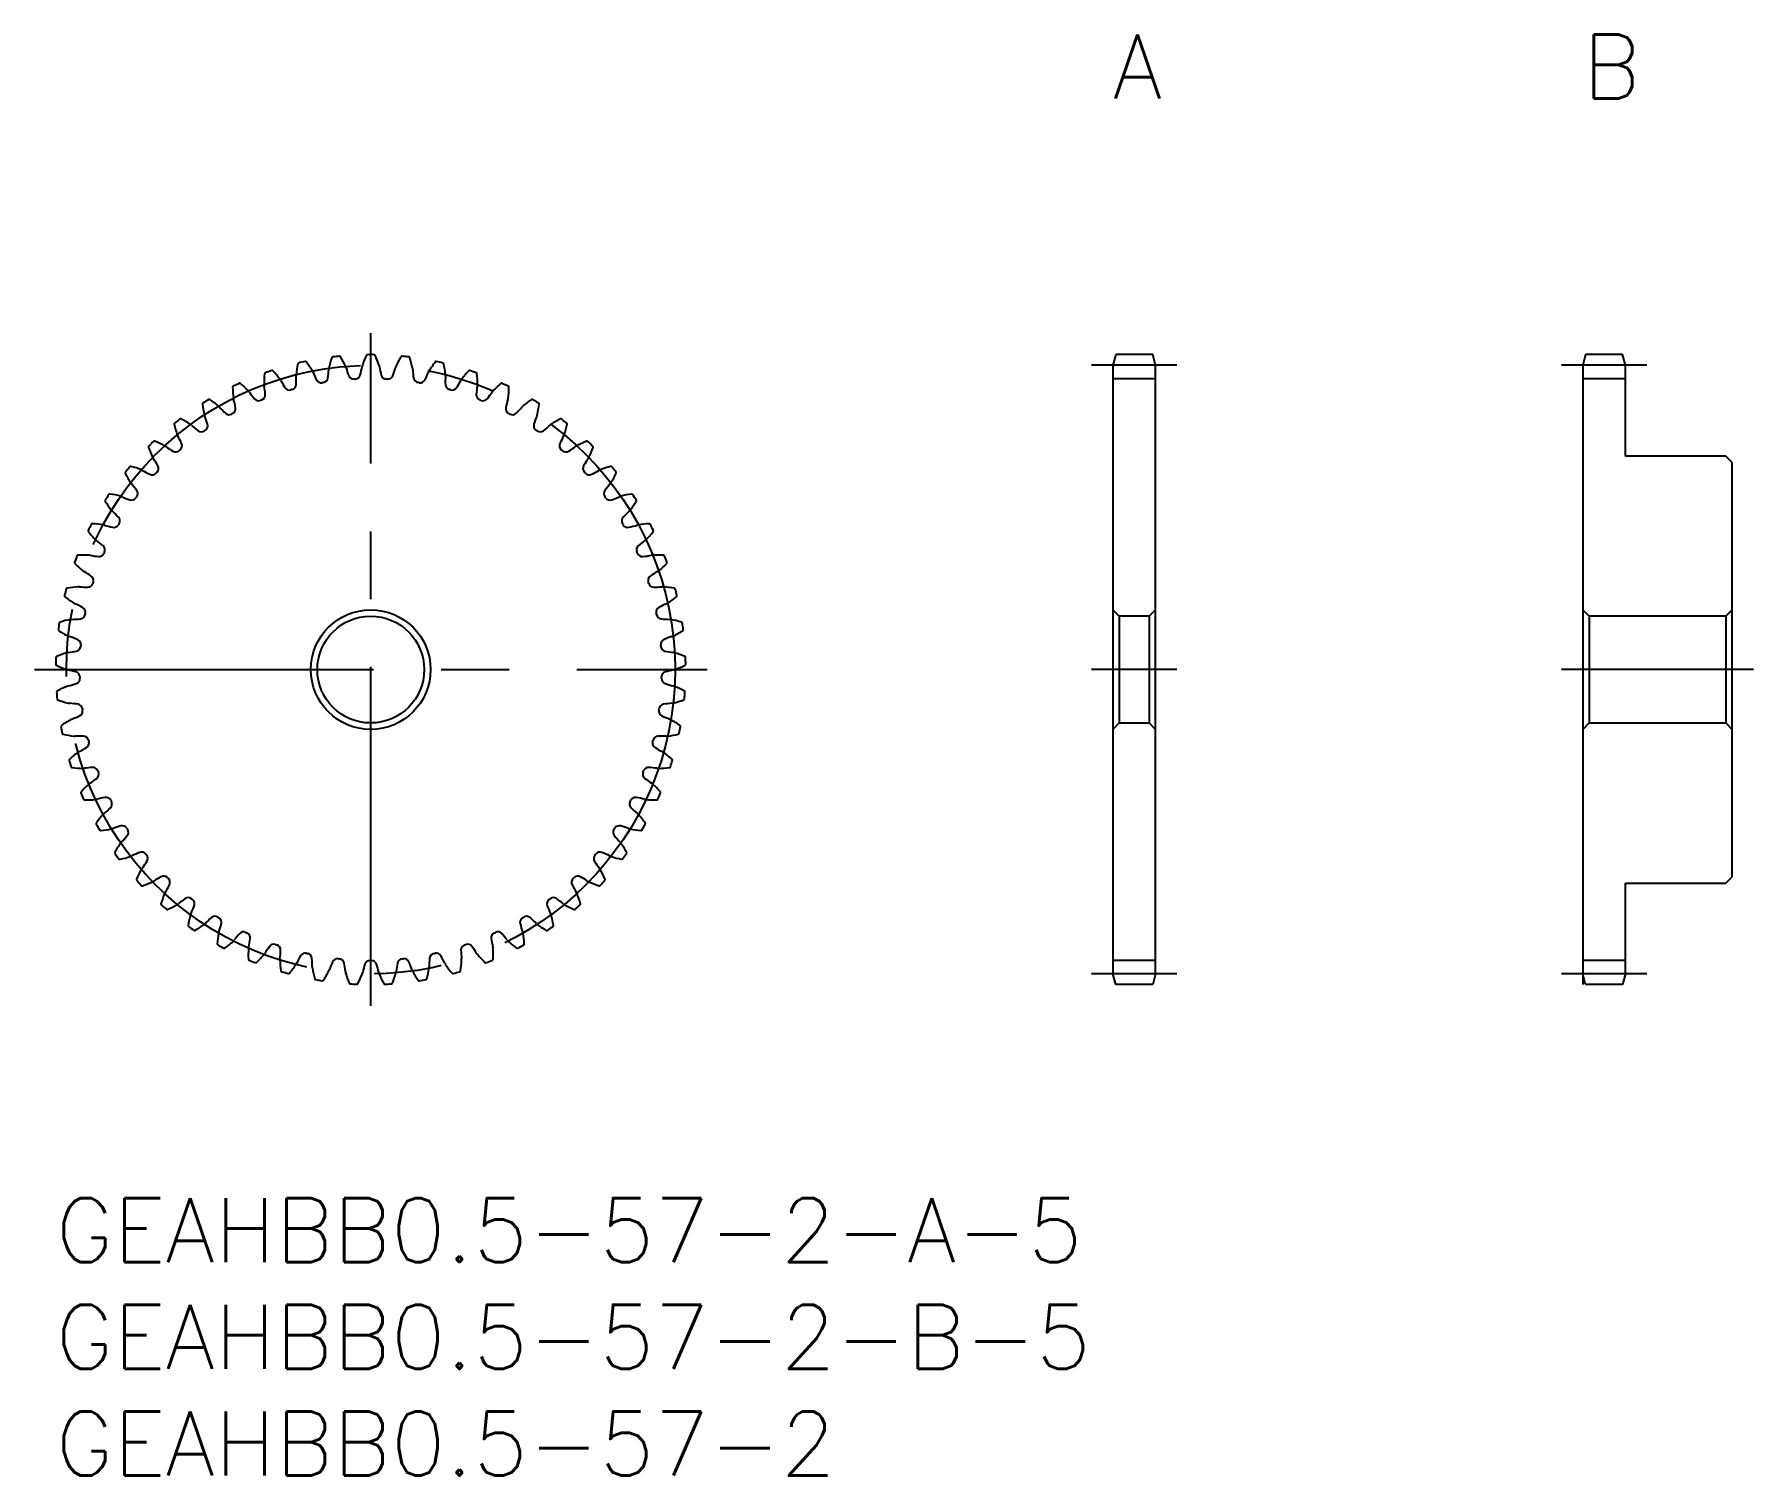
# Model space of a CAD drawing. Extents: x -1 to 79.5, y -13 to 54.5.
import ezdxf

# ---------------------------------------------------------------- set-up
doc = ezdxf.new("R2010")
doc.units = 0
doc.header["$LTSCALE"] = 0.5
doc.linetypes.add('CENTER', pattern=[50.8, 31.75, -6.35, 6.35, -6.35])
for name, color, linetype in [('MSM_CENTER', 1, 'CENTER'), ('MSM_CONTINUOUS', 7, 'CONTINUOUS'), ('MSM_PART_NUMBER', 7, 'CONTINUOUS')]:
    doc.layers.add(name, color=color, linetype=linetype)
doc.styles.get("Standard").update_dxf_attribs({"font": 'txt.shx', "height": 3, "bigfont": 'bigfont.shx'})

# ---------------------------------------------------------------- blocks, each defined once
blk = doc.blocks.new('*U2')
at = {"layer": 'MSM_PART_NUMBER'}
blk.add_text('GEAHBB0.5-57-2-A-5', height=3, dxfattribs=at).set_placement((0, -3))
blk = doc.blocks.new('*U3')
at = {"layer": 'MSM_PART_NUMBER'}
blk.add_text('GEAHBB0.5-57-2-B-5', height=3, dxfattribs=at).set_placement((0, -8))
blk = doc.blocks.new('*U4')
at = {"layer": 'MSM_PART_NUMBER'}
blk.add_text('GEAHBB0.5-57-2', height=3, dxfattribs=at).set_placement((0, -13))
blk = doc.blocks.new('*U5')
at = {"layer": 'MSM_PART_NUMBER'}
blk.add_text('A', height=3, dxfattribs=at).set_placement((49.5, 51.5))
blk = doc.blocks.new('*U6')
at = {"layer": 'MSM_PART_NUMBER'}
blk.add_text('B', height=3, dxfattribs=at).set_placement((71.5, 51.5))

msp = doc.modelspace()

# ---------------------------------------------------------------- linework, layer by layer
at = {"layer": 'MSM_CENTER'}
for p, q in [((14.75, 9), (14.75, 40.5)), ((52.5, 39), (48.5, 39)), ((74.5, 39), (70.5, 39)), ((-1, 24.75), (30.5, 24.75)), ((52.5, 24.75), (48.5, 24.75)), ((79.5, 24.75), (70.5, 24.75)), ((52.5, 10.5), (48.5, 10.5)), ((74.5, 10.5), (70.5, 10.5))]:
    msp.add_line(p, q, dxfattribs=at)
msp.add_circle((14.75, 24.75), 14.25, dxfattribs=at)
at = {"layer": 'MSM_CONTINUOUS'}
for p, q in [((49.634, 39.5), (49.5, 39)), ((51.366, 39.5), (49.634, 39.5)), ((51.5, 39), (51.366, 39.5)), ((71.634, 39.5), (71.5, 39)), ((73.366, 39.5), (71.634, 39.5)), ((73.5, 39), (73.366, 39.5)), ((49.5, 39), (49.5, 10.5)), ((51.5, 10.5), (51.5, 39)), ((71.5, 39), (71.5, 10)), ((73.5, 34.75), (73.5, 39)), ((51.5, 38.375), (49.5, 38.375)), ((73.5, 38.375), (71.5, 38.375)), ((78.2, 34.75), (73.5, 34.75)), ((78.5, 34.45), (78.2, 34.75)), ((78.5, 15.05), (78.5, 34.45)), ((49.5, 27.55), (49.8, 27.25)), ((51.2, 27.25), (51.5, 27.55)), ((71.5, 27.55), (71.8, 27.25)), ((78.2, 27.25), (78.5, 27.55)), ((49.8, 27.25), (49.8, 22.25)), ((51.2, 27.25), (49.8, 27.25)), ((51.2, 27.25), (51.2, 22.25)), ((71.8, 27.25), (71.8, 22.25)), ((78.2, 27.25), (71.8, 27.25)), ((78.2, 27.25), (78.2, 22.25)), ((49.8, 22.25), (49.5, 21.95)), ((49.8, 22.25), (51.2, 22.25)), ((51.5, 21.95), (51.2, 22.25)), ((71.8, 22.25), (71.5, 21.95)), ((71.8, 22.25), (78.2, 22.25)), ((78.5, 21.95), (78.2, 22.25)), ((73.5, 10.5), (73.5, 14.75)), ((73.5, 14.75), (78.2, 14.75)), ((78.2, 14.75), (78.5, 15.05)), ((51.5, 11.125), (49.5, 11.125)), ((49.634, 10), (49.5, 10.5)), ((51.5, 10.5), (51.366, 10)), ((73.5, 11.125), (71.5, 11.125)), ((71.634, 10), (71.5, 10.5)), ((73.5, 10.5), (73.366, 10)), ((51.366, 10), (49.634, 10)), ((73.366, 10), (71.634, 10))]:
    msp.add_line(p, q, dxfattribs=at)
for radius in [2.8, 2.5]:
    msp.add_circle((14.75, 24.75), radius, dxfattribs=at)
for centre, radius, start, end in [((18.864, 37.494), 4.75, 155.41327, 161.57895), ((14.59, 39.449), 0.05, 90.62326, 155.41327), ((14.75, 24.75), 14.75, 89.37674, 90.62326), ((14.91, 39.449), 0.05, 24.58673, 89.37674), ((10.636, 37.494), 4.75, 18.42105, 24.58673), ((9.826, 38.601), 0.05, 109.57063, 174.36064), ((14.75, 24.75), 14.75, 108.32411, 109.57063), ((10.128, 38.705), 0.05, 43.5341, 108.32411), ((6.721, 35.467), 4.75, 37.36842, 43.5341), ((15.978, 38.085), 4.75, 168.04485, 174.21053), ((11.38, 39.058), 0.05, 103.25484, 168.04485), ((14.75, 24.75), 14.75, 102.00832, 103.25484), ((11.692, 39.128), 0.05, 37.21831, 102.00832), ((7.949, 36.286), 4.75, 31.05263, 37.21831), ((11.664, 38.522), 0.414, 21.70573, 31.05263), ((16.12, 40.302), 4.385, 201.77091, 206.91051), ((8.405, 39.014), 4.385, 352.03686, 357.17646), ((13.197, 38.778), 0.414, 167.89474, 177.24164), ((17.437, 37.869), 4.75, 161.72906, 167.89474), ((12.974, 39.342), 0.05, 96.93905, 161.72906), ((14.75, 24.75), 14.75, 95.69253, 96.93905), ((13.292, 39.378), 0.05, 30.90252, 95.69253), ((9.259, 36.964), 4.75, 24.73684, 30.90252), ((13.197, 38.778), 0.414, 15.38994, 24.73684), ((17.822, 40.056), 4.385, 195.45512, 200.59472), ((10.012, 39.626), 4.385, 345.72107, 350.86067), ((14.75, 38.864), 0.414, 161.57895, 170.92585), ((14.75, 38.864), 0.414, 9.07415, 18.42105), ((19.488, 39.626), 4.385, 189.13933, 194.27893), ((11.678, 40.056), 4.385, 339.40528, 344.54488), ((16.303, 38.778), 0.414, 155.26316, 164.61006), ((20.241, 36.964), 4.75, 149.09748, 155.26316), ((16.208, 39.378), 0.05, 84.30747, 149.09752), ((14.75, 24.75), 14.75, 83.06095, 84.30747), ((16.526, 39.342), 0.05, 18.27094, 83.06099), ((12.063, 37.869), 4.75, 12.10526, 18.27094), ((16.303, 38.778), 0.414, 2.75836, 12.10527), ((21.095, 39.014), 4.385, 182.82354, 187.96314), ((13.38, 40.302), 4.385, 333.08949, 338.22909), ((17.836, 38.522), 0.414, 148.94737, 158.29427), ((21.551, 36.286), 4.75, 142.78169, 148.94737), ((17.808, 39.128), 0.05, 77.99168, 142.78173), ((14.75, 24.75), 14.75, 76.74516, 77.99168), ((18.12, 39.058), 0.05, 11.95515, 76.7452), ((13.522, 38.085), 4.75, 5.78947, 11.95515), ((22.779, 35.467), 4.75, 136.4659, 142.63158), ((19.372, 38.705), 0.05, 71.67589, 136.46594), ((14.75, 24.75), 14.75, 70.42937, 71.67589), ((19.674, 38.601), 0.05, 5.63936, 70.42941), ((8.332, 37.975), 0.05, 115.88642, 180.67643), ((13.032, 38.031), 4.75, 180.67643, 186.8421), ((14.75, 24.75), 14.75, 114.6399, 115.88642), ((8.621, 38.112), 0.05, 49.84989, 114.6399), ((5.591, 34.519), 4.75, 43.68421, 49.84989), ((14.503, 38.139), 4.75, 174.36064, 180.52632), ((10.167, 38.099), 0.414, 180.52632, 189.87322), ((5.439, 37.281), 4.385, 4.66844, 9.80804), ((10.167, 38.099), 0.414, 28.02152, 37.36842), ((14.401, 40.358), 4.385, 208.0867, 213.2263), ((10.942, 38.092), 0.25, 213.2263, 285.92841), ((14.75, 24.75), 13.625, 105.65054, 105.92841), ((11.007, 38.111), 0.25, 285.65054, 358.35265), ((11.664, 38.522), 0.414, 174.21053, 183.55743), ((6.874, 38.229), 4.385, 358.35265, 3.49225), ((12.433, 38.43), 0.25, 206.91051, 279.61262), ((14.75, 24.75), 13.625, 99.33475, 99.61262), ((12.499, 38.441), 0.25, 279.33475, 352.03686), ((13.952, 38.602), 0.25, 200.59472, 273.29683), ((14.75, 24.75), 13.625, 93.01896, 93.29683), ((14.019, 38.606), 0.25, 273.01896, 345.72107), ((15.481, 38.606), 0.25, 194.27893, 266.98104), ((14.75, 24.75), 13.625, 86.70317, 86.98104), ((15.548, 38.602), 0.25, 266.70317, 339.40528), ((17.001, 38.441), 0.25, 187.96314, 260.66525), ((14.75, 24.75), 13.625, 80.38738, 80.66525), ((17.067, 38.43), 0.25, 260.38738, 333.08949), ((22.626, 38.229), 4.385, 176.50775, 181.64735), ((18.493, 38.111), 0.25, 181.64735, 254.34946), ((17.836, 38.522), 0.414, 356.44257, 5.78948), ((14.75, 24.75), 13.625, 74.07159, 74.34946), ((18.558, 38.092), 0.25, 254.07159, 326.7737), ((15.099, 40.358), 4.385, 326.7737, 331.9133), ((19.333, 38.099), 0.414, 142.63158, 151.97848), ((24.061, 37.281), 4.385, 170.19196, 175.33156), ((14.997, 38.139), 4.75, 359.47369, 5.63936), ((19.333, 38.099), 0.414, 350.12678, 359.47369), ((23.909, 34.519), 4.75, 130.15011, 136.31579), ((20.879, 38.112), 0.05, 65.3601, 130.15014), ((14.75, 24.75), 14.75, 64.11358, 65.3601), ((16.468, 38.031), 4.75, 353.1579, 359.32357), ((21.168, 37.975), 0.05, 359.32357, 64.11355), ((6.916, 37.189), 0.05, 122.20221, 186.99222), ((11.581, 37.761), 4.75, 186.99222, 193.15789), ((14.75, 24.75), 14.75, 120.95569, 122.20221), ((7.189, 37.356), 0.05, 56.16568, 120.9557), ((4.572, 33.452), 4.75, 50, 56.16568), ((7.359, 36.774), 0.414, 40.65309, 50), ((10.996, 39.904), 4.385, 220.71828, 225.85788), ((8.727, 37.514), 0.414, 186.8421, 196.18901), ((4.117, 36.181), 4.385, 10.98423, 16.12383), ((8.727, 37.514), 0.414, 34.33731, 43.68421), ((12.686, 40.225), 4.385, 214.40249, 219.54209), ((9.498, 37.592), 0.25, 219.54209, 292.2442), ((14.75, 24.75), 13.625, 111.96633, 112.2442), ((9.56, 37.618), 0.25, 291.96633, 4.66844), ((19.94, 37.618), 0.25, 175.33156, 248.03367), ((14.75, 24.75), 13.625, 67.7558, 68.03367), ((20.002, 37.592), 0.25, 247.7558, 320.45791), ((16.814, 40.225), 4.385, 320.45791, 325.59751), ((20.773, 37.514), 0.414, 136.31579, 145.66269), ((25.383, 36.181), 4.385, 163.87617, 169.01577), ((20.773, 37.514), 0.414, 343.81099, 353.1579), ((18.504, 39.904), 4.385, 314.14212, 319.28172), ((22.141, 36.774), 0.414, 130, 139.34691), ((24.928, 33.452), 4.75, 123.83432, 130), ((22.311, 37.356), 0.05, 59.04431, 123.83435), ((14.75, 24.75), 14.75, 57.79779, 59.04431), ((17.919, 37.761), 4.75, 346.84211, 353.00778), ((22.584, 37.189), 0.05, 353.00778, 57.79776), ((5.595, 36.251), 0.05, 128.518, 193.30801), ((10.169, 37.333), 4.75, 193.30801, 199.47368), ((14.75, 24.75), 14.75, 127.27148, 128.518), ((5.848, 36.448), 0.05, 62.48147, 127.2715), ((3.676, 32.28), 4.75, 56.31579, 62.48147), ((6.081, 35.888), 0.414, 46.96888, 56.31579), ((7.359, 36.774), 0.414, 193.15789, 202.5048), ((2.924, 34.942), 4.385, 17.30002, 22.43962), ((6.872, 36.171), 0.25, 304.59791, 17.30002), ((8.117, 36.937), 0.25, 225.85788, 298.55999), ((14.75, 24.75), 13.625, 118.28212, 118.55999), ((8.176, 36.969), 0.25, 298.28212, 10.98423), ((21.324, 36.969), 0.25, 169.01577, 241.71788), ((14.75, 24.75), 13.625, 61.44001, 61.71788), ((21.383, 36.937), 0.25, 241.44001, 314.14212), ((22.628, 36.171), 0.25, 162.69998, 235.40209), ((26.576, 34.942), 4.385, 157.56038, 162.69998), ((22.141, 36.774), 0.414, 337.4952, 346.84212), ((23.419, 35.888), 0.414, 123.68421, 133.03112), ((25.824, 32.28), 4.75, 117.51853, 123.68421), ((23.652, 36.448), 0.05, 52.72852, 117.51856), ((14.75, 24.75), 14.75, 51.482, 52.72852), ((19.331, 37.333), 4.75, 340.52632, 346.69199), ((23.905, 36.251), 0.05, 346.69199, 51.48204), ((14.75, 24.75), 14.75, 133.58727, 134.83379), ((4.615, 35.398), 0.05, 68.79726, 133.58729), ((2.915, 31.016), 4.75, 62.63158, 68.79726), ((6.081, 35.888), 0.414, 199.47368, 208.82059), ((1.875, 33.579), 4.385, 23.61581, 28.75541), ((9.352, 39.399), 4.385, 227.03407, 232.17367), ((6.816, 36.133), 0.25, 232.17367, 304.87578), ((14.75, 24.75), 13.625, 124.59791, 124.87578), ((14.75, 24.75), 13.625, 55.12422, 55.40209), ((22.684, 36.133), 0.25, 235.12422, 307.82633), ((20.148, 39.399), 4.385, 307.82633, 312.96593), ((27.625, 33.579), 4.385, 151.24459, 156.38419), ((23.419, 35.888), 0.414, 331.17941, 340.52633), ((26.585, 31.016), 4.75, 111.20274, 117.36842), ((24.885, 35.398), 0.05, 46.41273, 111.20277), ((14.75, 24.75), 14.75, 45.16622, 46.41273), ((4.386, 35.175), 0.05, 134.83379, 199.6238), ((8.813, 36.753), 4.75, 199.6238, 205.78947), ((4.908, 34.867), 0.414, 205.78947, 215.13638), ((0.982, 32.109), 4.385, 29.9316, 35.0712), ((4.908, 34.867), 0.414, 53.28467, 62.63158), ((7.773, 38.716), 4.385, 233.34986, 238.48946), ((5.612, 35.191), 0.25, 238.48946, 311.19157), ((14.75, 24.75), 13.625, 130.91369, 131.19157), ((5.663, 35.235), 0.25, 310.91369, 23.61581), ((23.837, 35.235), 0.25, 156.38419, 229.08625), ((14.75, 24.75), 13.625, 48.80843, 49.08631), ((23.888, 35.191), 0.25, 228.80843, 301.51054), ((21.727, 38.716), 4.385, 301.51054, 306.65014), ((24.592, 34.867), 0.414, 117.36842, 126.71533), ((28.518, 32.109), 4.385, 144.9288, 150.0684), ((24.592, 34.867), 0.414, 324.86362, 334.21054), ((20.687, 36.753), 4.75, 334.21053, 340.3762), ((25.114, 35.175), 0.05, 340.3762, 45.16625), ((3.302, 33.971), 0.05, 141.14957, 205.93959), ((7.528, 36.027), 4.75, 205.93959, 212.10526), ((14.75, 24.75), 14.75, 139.90306, 141.14957), ((3.505, 34.218), 0.05, 75.11304, 139.90308), ((2.298, 29.676), 4.75, 68.94737, 75.11304), ((3.855, 33.722), 0.414, 59.60046, 68.94737), ((6.279, 37.864), 4.385, 239.66564, 244.80524), ((4.519, 34.123), 0.25, 244.80524, 317.50736), ((14.75, 24.75), 13.625, 137.22948, 137.50736), ((4.565, 34.172), 0.25, 317.22948, 29.9316), ((24.935, 34.172), 0.25, 150.0684, 222.77046), ((14.75, 24.75), 13.625, 42.49264, 42.77052), ((24.981, 34.123), 0.25, 222.49264, 295.19476), ((23.221, 37.864), 4.385, 295.19476, 300.33436), ((25.645, 33.722), 0.414, 111.05263, 120.39954), ((27.202, 29.676), 4.75, 104.88696, 111.05263), ((25.995, 34.218), 0.05, 40.09694, 104.88697), ((21.972, 36.027), 4.75, 327.89474, 334.06041), ((14.75, 24.75), 14.75, 38.85043, 40.09694), ((26.198, 33.971), 0.05, 334.06041, 38.85046), ((3.855, 33.722), 0.414, 212.10526, 221.45217), ((0.256, 30.55), 4.385, 36.24739, 41.38699), ((3.59, 32.994), 0.25, 323.54527, 36.24739), ((25.91, 32.994), 0.25, 143.75261, 216.45467), ((29.244, 30.55), 4.385, 138.61301, 143.75261), ((25.645, 33.722), 0.414, 318.54783, 327.89475), ((2.357, 32.656), 0.05, 147.46536, 212.25538), ((14.75, 24.75), 14.75, 146.21885, 147.46536), ((6.332, 35.164), 4.75, 212.25538, 218.42105), ((2.532, 32.924), 0.05, 81.42883, 146.21887), ((1.831, 28.276), 4.75, 75.26316, 81.42883), ((2.934, 32.47), 0.414, 218.42105, 227.76796), ((2.934, 32.47), 0.414, 65.91625, 75.26316), ((4.888, 36.852), 4.385, 245.98143, 251.12103), ((3.55, 32.94), 0.25, 251.12103, 323.82315), ((14.75, 24.75), 13.625, 143.54527, 143.82315), ((14.75, 24.75), 13.625, 36.17685, 36.45473), ((25.95, 32.94), 0.25, 216.17685, 288.87897), ((24.612, 36.852), 4.385, 288.87897, 294.01857), ((26.566, 32.47), 0.414, 104.73684, 114.08375), ((27.669, 28.276), 4.75, 98.57117, 104.73684), ((26.566, 32.47), 0.414, 312.23204, 321.57896), ((23.168, 35.164), 4.75, 321.57895, 327.74462), ((26.968, 32.924), 0.05, 33.78115, 98.57119), ((14.75, 24.75), 14.75, 32.53464, 33.78115), ((27.143, 32.656), 0.05, 327.74462, 32.53466), ((14.75, 24.75), 14.75, 152.53464, 153.78115), ((1.707, 31.53), 0.05, 87.74462, 152.53466), ((1.522, 26.833), 4.75, 81.57895, 87.74462), ((2.157, 31.123), 0.414, 72.23204, 81.57895), ((3.616, 35.694), 4.385, 252.29722, 257.43682), ((-0.295, 28.92), 4.385, 42.56318, 47.70278), ((2.717, 31.658), 0.25, 257.43682, 330.13894), ((14.75, 24.75), 13.625, 149.86106, 150.13894), ((2.751, 31.717), 0.25, 329.86106, 42.56318), ((26.749, 31.717), 0.25, 137.43682, 210.13894), ((14.75, 24.75), 13.625, 29.86106, 30.13894), ((29.795, 28.92), 4.385, 132.29722, 137.43682), ((26.783, 31.658), 0.25, 209.86106, 282.56318), ((25.884, 35.694), 4.385, 282.56318, 287.70278), ((27.343, 31.123), 0.414, 98.42105, 107.76796), ((27.978, 26.833), 4.75, 92.25538, 98.42105), ((27.793, 31.53), 0.05, 27.46536, 92.2554), ((14.75, 24.75), 14.75, 26.21885, 27.46536), ((1.562, 31.244), 0.05, 153.78115, 218.57116), ((5.237, 34.175), 4.75, 218.57117, 224.73684), ((2.157, 31.123), 0.414, 224.73684, 234.08375), ((-0.662, 27.24), 4.385, 48.87897, 54.01857), ((30.162, 27.24), 4.385, 125.98143, 131.12103), ((27.343, 31.123), 0.414, 305.91625, 315.26317), ((24.263, 34.175), 4.75, 315.26316, 321.42883), ((27.938, 31.244), 0.05, 321.42883, 26.21887), ((14.75, 24.75), 14.75, 158.85043, 160.09694), ((1.04, 30.054), 0.05, 94.06041, 158.85045), ((1.373, 25.366), 4.75, 87.89474, 94.06041), ((1.532, 29.699), 0.414, 78.54783, 87.89474), ((2.48, 34.403), 4.385, 258.61301, 263.75261), ((2.03, 30.293), 0.25, 263.75261, 336.45473), ((2.057, 30.354), 0.25, 336.17685, 48.87897), ((14.75, 24.75), 13.625, 156.17685, 156.45473), ((27.443, 30.354), 0.25, 131.12103, 203.82315), ((14.75, 24.75), 13.625, 23.54527, 23.82315), ((27.47, 30.293), 0.25, 203.54527, 276.24739), ((27.02, 34.403), 4.385, 276.24739, 281.38699), ((27.968, 29.699), 0.414, 92.10526, 101.45217), ((28.127, 25.366), 4.75, 85.93959, 92.10526), ((28.46, 30.054), 0.05, 21.14957, 85.93961), ((14.75, 24.75), 14.75, 19.90306, 21.14957), ((0.928, 29.754), 0.05, 160.09694, 224.88695), ((4.258, 33.071), 4.75, 224.88695, 231.05263), ((1.532, 29.699), 0.414, 231.05263, 240.39954), ((-0.842, 25.529), 4.385, 55.19476, 60.33436), ((1.518, 28.924), 0.25, 342.49264, 55.19476), ((27.982, 28.924), 0.25, 124.80524, 197.50736), ((30.342, 25.529), 4.385, 119.66564, 124.80524), ((27.968, 29.699), 0.414, 299.60046, 308.94738), ((25.242, 33.071), 4.75, 308.94737, 315.11304), ((28.572, 29.754), 0.05, 315.11304, 19.90303), ((0.461, 28.203), 0.05, 166.41273, 231.20274), ((14.75, 24.75), 14.75, 165.16622, 166.41273), ((0.54, 28.513), 0.05, 100.3762, 165.16624), ((1.386, 23.89), 4.75, 94.21053, 100.3762), ((1.068, 28.215), 0.414, 84.86362, 94.21053), ((1.493, 32.994), 4.385, 264.9288, 270.0684), ((1.498, 28.86), 0.25, 270.0684, 342.77052), ((14.75, 24.75), 13.625, 162.49264, 162.77052), ((14.75, 24.75), 13.625, 17.22948, 17.50736), ((28.002, 28.86), 0.25, 197.22948, 269.9316), ((28.007, 32.994), 4.385, 269.9316, 275.0712), ((28.432, 28.215), 0.414, 85.78947, 95.13638), ((28.114, 23.89), 4.75, 79.6238, 85.78947), ((28.96, 28.513), 0.05, 14.83379, 79.62382), ((14.75, 24.75), 14.75, 13.58727, 14.83379), ((29.039, 28.203), 0.05, 308.79726, 13.58724), ((3.406, 31.866), 4.75, 231.20274, 237.36842), ((1.068, 28.215), 0.414, 237.36842, 246.71533), ((-0.833, 23.809), 4.385, 61.51054, 66.65014), ((1.139, 27.443), 0.25, 348.80843, 61.51054), ((14.75, 24.75), 13.625, 168.80843, 169.08631), ((28.361, 27.443), 0.25, 118.48946, 191.19157), ((14.75, 24.75), 13.625, 10.91369, 11.19157), ((30.333, 23.809), 4.385, 113.34986, 118.48946), ((28.432, 28.215), 0.414, 293.28467, 302.63159), ((26.094, 31.866), 4.75, 302.63158, 308.79726), ((0.168, 26.611), 0.05, 172.72852, 237.51853), ((14.75, 24.75), 14.75, 171.482, 172.72852), ((2.692, 30.575), 4.75, 237.51853, 243.68421), ((0.212, 26.927), 0.05, 106.69199, 171.48203), ((1.562, 22.425), 4.75, 100.52632, 106.69199), ((0.77, 26.689), 0.414, 91.17941, 100.52632), ((0.666, 31.486), 4.385, 271.24459, 276.38419), ((1.126, 27.377), 0.25, 276.38419, 349.08631), ((28.374, 27.377), 0.25, 190.91369, 263.61581), ((28.834, 31.486), 4.385, 263.61581, 268.75541), ((28.73, 26.689), 0.414, 79.47368, 88.82059), ((27.938, 22.425), 4.75, 73.30801, 79.47368), ((26.808, 30.575), 4.75, 296.31579, 302.48147), ((29.288, 26.927), 0.05, 8.518, 73.30803), ((14.75, 24.75), 14.75, 7.27148, 8.518), ((29.332, 26.611), 0.05, 302.48147, 7.27145), ((0.77, 26.689), 0.414, 243.68421, 253.03112), ((-0.635, 22.1), 4.385, 67.82633, 72.96593), ((0.92, 25.862), 0.25, 282.69998, 355.40209), ((0.925, 25.929), 0.25, 355.12422, 67.82633), ((14.75, 24.75), 13.625, 175.12422, 175.40209), ((28.575, 25.929), 0.25, 112.17367, 184.87578), ((14.75, 24.75), 13.625, 4.59791, 4.87578), ((28.58, 25.862), 0.25, 184.59791, 257.30002), ((30.135, 22.1), 4.385, 107.03407, 112.17367), ((28.73, 26.689), 0.414, 286.96888, 296.3158), ((14.75, 24.75), 14.75, 177.79779, 179.04431), ((0.052, 24.995), 0.05, 179.04431, 243.83432), ((0.061, 25.315), 0.05, 113.00778, 177.79782), ((1.898, 20.989), 4.75, 106.84211, 113.00778), ((0.642, 25.139), 0.414, 97.4952, 106.84211), ((0.011, 29.896), 4.385, 277.56038, 282.69998), ((29.489, 29.896), 4.385, 257.30002, 262.43962), ((28.858, 25.139), 0.414, 73.15789, 82.5048), ((27.602, 20.989), 4.75, 66.99222, 73.15789), ((29.439, 25.315), 0.05, 2.20221, 66.99224), ((29.448, 24.995), 0.05, 296.16568, 0.95566), ((14.75, 24.75), 14.75, 0.95569, 2.20221), ((2.125, 29.214), 4.75, 243.83432, 250), ((0.642, 25.139), 0.414, 250, 259.34691), ((-0.25, 20.424), 4.385, 74.14212, 79.28172), ((0.879, 24.401), 0.25, 1.44001, 74.14212), ((0.881, 24.334), 0.25, 289.01577, 1.71783), ((14.75, 24.75), 13.625, 181.44001, 181.71789), ((14.75, 24.75), 13.625, 358.28212, 358.55999), ((28.619, 24.334), 0.25, 178.28212, 250.98423), ((28.621, 24.401), 0.25, 105.85788, 178.55999), ((29.75, 20.424), 4.385, 100.71828, 105.85788), ((28.858, 25.139), 0.414, 280.65309, 290.00001), ((27.375, 29.214), 4.75, 290, 296.16568), ((0.088, 23.696), 0.05, 119.32357, 184.11361), ((14.75, 24.75), 14.75, 184.11358, 185.3601), ((2.39, 19.598), 4.75, 113.1579, 119.32357), ((0.114, 23.377), 0.05, 185.3601, 250.15011), ((0.684, 23.584), 0.414, 103.81099, 113.1579), ((-0.466, 28.243), 4.385, 283.87617, 289.01577), ((29.966, 28.243), 4.385, 250.98423, 256.12383), ((28.816, 23.584), 0.414, 66.8421, 76.18901), ((27.11, 19.598), 4.75, 60.67643, 66.8421), ((29.386, 23.377), 0.05, 289.84989, 354.63993), ((14.75, 24.75), 14.75, 354.6399, 355.88642), ((29.412, 23.696), 0.05, 355.88642, 60.67645), ((1.71, 27.798), 4.75, 250.15011, 256.31579), ((0.684, 23.584), 0.414, 256.31579, 265.66269), ((0.317, 18.8), 4.385, 80.45791, 85.59751), ((-0.758, 26.548), 4.385, 290.19196, 295.33156), ((1.002, 22.878), 0.25, 7.7558, 80.45791), ((1.011, 22.811), 0.25, 295.33156, 8.03362), ((14.75, 24.75), 13.625, 187.7558, 188.03367), ((28.489, 22.811), 0.25, 171.96633, 244.66844), ((14.75, 24.75), 13.625, 351.96633, 352.2442), ((28.498, 22.878), 0.25, 99.54209, 172.2442), ((30.258, 26.548), 4.385, 244.66844, 249.80804), ((29.183, 18.8), 4.385, 94.40249, 99.54209), ((28.816, 23.584), 0.414, 274.33731, 283.68422), ((27.79, 27.798), 4.75, 283.68421, 289.84989), ((0.293, 22.089), 0.05, 125.63936, 190.4294), ((14.75, 24.75), 14.75, 190.42937, 191.67589), ((3.031, 18.269), 4.75, 119.47369, 125.63936), ((0.354, 21.775), 0.05, 191.67589, 256.4659), ((0.898, 22.044), 0.414, 110.12678, 119.47369), ((28.602, 22.044), 0.414, 60.52632, 69.87322), ((26.469, 18.269), 4.75, 54.36064, 60.52632), ((29.146, 21.775), 0.05, 283.5341, 348.32408), ((14.75, 24.75), 14.75, 348.32411, 349.57063), ((29.207, 22.089), 0.05, 349.57063, 54.36066), ((1.454, 26.345), 4.75, 256.4659, 262.63158), ((0.898, 22.044), 0.414, 262.63158, 271.97848), ((1.059, 17.248), 4.385, 86.7737, 91.9133), ((-0.862, 24.831), 4.385, 296.50775, 301.64735), ((1.291, 21.377), 0.25, 14.07159, 86.7737), ((1.308, 21.311), 0.25, 301.64735, 14.34946), ((14.75, 24.75), 13.625, 194.07159, 194.34946), ((28.192, 21.311), 0.25, 165.65054, 238.35265), ((14.75, 24.75), 13.625, 345.65054, 345.92841), ((28.209, 21.377), 0.25, 93.2263, 165.92841), ((30.362, 24.831), 4.385, 238.35265, 243.49225), ((28.441, 17.248), 4.385, 88.0867, 93.2263), ((28.602, 22.044), 0.414, 268.02152, 277.36843), ((28.046, 26.345), 4.75, 277.36842, 283.5341), ((0.673, 20.515), 0.05, 131.95515, 196.74519), ((14.75, 24.75), 14.75, 196.74516, 197.99168), ((3.816, 17.019), 4.75, 125.78947, 131.95515), ((0.769, 20.209), 0.05, 197.99168, 262.78169), ((1.359, 24.872), 4.75, 262.78169, 268.94737), ((1.28, 20.537), 0.414, 116.44257, 125.78948), ((1.28, 20.537), 0.414, 268.94737, 278.29427), ((1.967, 15.788), 4.385, 93.08949, 98.22909), ((1.744, 19.916), 0.25, 20.38738, 93.08949), ((27.756, 19.916), 0.25, 86.91051, 159.61257), ((27.533, 15.788), 4.385, 81.77091, 86.91051), ((28.22, 20.537), 0.414, 261.70573, 271.05264), ((28.141, 24.872), 4.75, 271.05263, 277.21831), ((28.22, 20.537), 0.414, 54.21053, 63.55743), ((25.684, 17.019), 4.75, 48.04485, 54.21053), ((28.731, 20.209), 0.05, 277.21831, 342.00835), ((14.75, 24.75), 14.75, 342.00832, 343.25484), ((28.827, 20.515), 0.05, 343.25484, 48.04487), ((4.732, 15.863), 4.75, 132.10526, 138.27094), ((1.825, 19.081), 0.414, 122.75836, 132.10527), ((-0.776, 23.113), 4.385, 302.82354, 307.96314), ((1.768, 19.853), 0.25, 307.96314, 20.6652), ((14.75, 24.75), 13.625, 200.38738, 200.66525), ((27.732, 19.853), 0.25, 159.33475, 232.03686), ((14.75, 24.75), 13.625, 339.33475, 339.61262), ((30.276, 23.113), 4.385, 232.03686, 237.17646), ((27.675, 19.081), 0.414, 47.89474, 57.24164), ((24.768, 15.863), 4.75, 41.72906, 47.89474), ((1.225, 18.992), 0.05, 138.27094, 203.06098), ((14.75, 24.75), 14.75, 203.06095, 204.30747), ((1.353, 18.699), 0.05, 204.30747, 269.09748), ((1.427, 23.398), 4.75, 269.09748, 275.26316), ((1.825, 19.081), 0.414, 275.26316, 284.61006), ((3.03, 14.436), 4.385, 99.40528, 104.54488), ((2.355, 18.515), 0.25, 26.70317, 99.40528), ((2.385, 18.455), 0.25, 314.27893, 26.98099), ((14.75, 24.75), 13.625, 206.70317, 206.98104), ((27.115, 18.455), 0.25, 153.01896, 225.72107), ((14.75, 24.75), 13.625, 333.01896, 333.29683), ((27.145, 18.515), 0.25, 80.59472, 153.29678), ((26.47, 14.436), 4.385, 75.45512, 80.59472), ((27.675, 19.081), 0.414, 255.38994, 264.73685), ((28.073, 23.398), 4.75, 264.73684, 270.90252), ((28.147, 18.699), 0.05, 270.90252, 335.69255), ((14.75, 24.75), 14.75, 335.69253, 336.93905), ((28.275, 18.992), 0.05, 336.93905, 41.72908), ((5.771, 14.815), 4.75, 138.42105, 144.58673), ((2.527, 17.693), 0.414, 129.07415, 138.42105), ((-0.501, 21.415), 4.385, 309.13933, 314.27893), ((30.001, 21.415), 4.385, 225.72107, 230.86067), ((26.973, 17.693), 0.414, 41.57895, 50.92585), ((23.729, 14.815), 4.75, 35.41327, 41.57895), ((1.94, 17.539), 0.05, 144.58673, 209.37677), ((14.75, 24.75), 14.75, 209.37674, 210.62326), ((2.1, 17.262), 0.05, 210.62326, 275.41327), ((1.657, 21.941), 4.75, 275.41327, 281.57895), ((2.527, 17.693), 0.414, 281.57895, 290.92585), ((4.236, 13.209), 4.385, 105.72107, 110.86067), ((3.116, 17.189), 0.25, 33.01896, 105.72107), ((-0.042, 19.758), 4.385, 315.45512, 320.59472), ((14.75, 24.75), 13.625, 213.01896, 213.29683), ((3.153, 17.133), 0.25, 320.59472, 33.29678), ((26.347, 17.133), 0.25, 146.70317, 219.40528), ((14.75, 24.75), 13.625, 326.70317, 326.98104), ((29.542, 19.758), 4.385, 219.40528, 224.54488), ((26.384, 17.189), 0.25, 74.27893, 146.98104), ((25.264, 13.209), 4.385, 69.13933, 74.27893), ((26.973, 17.693), 0.414, 249.07415, 258.42106), ((27.843, 21.941), 4.75, 258.42105, 264.58673), ((27.4, 17.262), 0.05, 264.58673, 329.37672), ((14.75, 24.75), 14.75, 329.37674, 330.62326), ((27.56, 17.539), 0.05, 330.62326, 35.41329), ((2.811, 16.174), 0.05, 150.90252, 215.69256), ((6.918, 13.888), 4.75, 144.73684, 150.90252), ((14.75, 24.75), 14.75, 215.69253, 216.93905), ((3.378, 16.391), 0.414, 135.38994, 144.73685), ((5.57, 12.123), 4.385, 112.03686, 117.17646), ((4.018, 15.955), 0.25, 39.33475, 112.03686), ((14.75, 24.75), 13.625, 219.33475, 219.61262), ((14.75, 24.75), 13.625, 320.38738, 320.66525), ((25.482, 15.955), 0.25, 67.96314, 140.66525), ((23.93, 12.123), 4.385, 62.82354, 67.96314), ((26.122, 16.391), 0.414, 35.26316, 44.61006), ((22.582, 13.888), 4.75, 29.09748, 35.26316), ((14.75, 24.75), 14.75, 323.06095, 324.30747), ((26.689, 16.174), 0.05, 324.30747, 29.0975), ((3.001, 15.916), 0.05, 216.93905, 281.72906), ((2.045, 20.518), 4.75, 281.72906, 287.89474), ((3.378, 16.391), 0.414, 287.89474, 297.24164), ((8.161, 13.092), 4.75, 151.05263, 157.21831), ((4.366, 15.191), 0.414, 141.70573, 151.05264), ((0.597, 18.161), 4.385, 321.77091, 326.91051), ((4.061, 15.903), 0.25, 326.91051, 39.61262), ((25.439, 15.903), 0.25, 140.38738, 213.08949), ((28.903, 18.161), 4.385, 213.08949, 218.22909), ((25.134, 15.191), 0.414, 28.94737, 38.29427), ((21.339, 13.092), 4.75, 22.78169, 28.94737), ((26.122, 16.391), 0.414, 242.75836, 252.10527), ((27.455, 20.518), 4.75, 252.10526, 258.27094), ((26.499, 15.916), 0.05, 258.27094, 323.06094), ((3.827, 14.912), 0.05, 157.21831, 222.00835), ((14.75, 24.75), 14.75, 222.00832, 223.25484), ((4.044, 14.677), 0.05, 223.25484, 288.04484), ((2.588, 19.146), 4.75, 288.04485, 294.21053), ((4.366, 15.191), 0.414, 294.21053, 303.55743), ((7.014, 11.19), 4.385, 118.35265, 123.49225), ((5.051, 14.828), 0.25, 45.65054, 118.35265), ((1.408, 16.644), 4.385, 328.0867, 333.2263), ((14.75, 24.75), 13.625, 225.65054, 225.92841), ((5.099, 14.781), 0.25, 333.2263, 45.92836), ((24.401, 14.781), 0.25, 134.07159, 206.7737), ((28.092, 16.644), 4.385, 206.7737, 211.9133), ((14.75, 24.75), 13.625, 314.07159, 314.34946), ((24.449, 14.828), 0.25, 61.64735, 134.34946), ((22.486, 11.19), 4.385, 56.50775, 61.64735), ((25.134, 15.191), 0.414, 236.44257, 245.78948), ((26.912, 19.146), 4.75, 245.78947, 251.95515), ((25.456, 14.677), 0.05, 251.95515, 316.74518), ((14.75, 24.75), 14.75, 316.74516, 317.99168), ((25.673, 14.912), 0.05, 317.99168, 22.78171), ((4.976, 13.77), 0.05, 163.5341, 228.32414), ((9.483, 12.438), 4.75, 157.36842, 163.5341), ((14.75, 24.75), 14.75, 228.32411, 229.57063), ((5.481, 14.107), 0.414, 148.02152, 157.36843), ((3.278, 17.842), 4.75, 294.36064, 300.52632), ((5.481, 14.107), 0.414, 300.52632, 309.87322), ((8.553, 10.421), 4.385, 124.66844, 129.80804), ((6.201, 13.821), 0.25, 51.96633, 124.66844), ((2.381, 15.225), 4.385, 334.40249, 339.54209), ((14.75, 24.75), 13.625, 231.96633, 232.2442), ((6.254, 13.78), 0.25, 339.54209, 52.24415), ((23.246, 13.78), 0.25, 127.7558, 200.45791), ((27.119, 15.225), 4.385, 200.45791, 205.59751), ((14.75, 24.75), 13.625, 307.7558, 308.03367), ((23.299, 13.821), 0.25, 55.33156, 128.03367), ((20.947, 10.421), 4.385, 50.19196, 55.33156), ((24.019, 14.107), 0.414, 230.12678, 239.47369), ((26.222, 17.842), 4.75, 239.47369, 245.63936), ((14.75, 24.75), 14.75, 310.42937, 311.67589), ((24.019, 14.107), 0.414, 22.63158, 31.97848), ((20.017, 12.438), 4.75, 16.4659, 22.63158), ((24.524, 13.77), 0.05, 311.67589, 16.46593), ((5.217, 13.56), 0.05, 229.57063, 294.36064), ((10.869, 11.933), 4.75, 163.68421, 169.84989), ((6.708, 13.152), 0.414, 154.33731, 163.68422), ((10.167, 9.826), 4.385, 130.98423, 136.12383), ((7.455, 12.947), 0.25, 58.28212, 130.98423), ((14.75, 24.75), 13.625, 238.28212, 238.55999), ((7.513, 12.912), 0.25, 345.85788, 58.55993), ((21.987, 12.912), 0.25, 121.44001, 194.14212), ((14.75, 24.75), 13.625, 301.44001, 301.71788), ((22.045, 12.947), 0.25, 49.01577, 121.71788), ((19.333, 9.826), 4.385, 43.87617, 49.01577), ((22.792, 13.152), 0.414, 16.31579, 25.66269), ((18.631, 11.933), 4.75, 10.15011, 16.31579), ((24.283, 13.56), 0.05, 245.63936, 310.42939), ((6.243, 12.762), 0.05, 169.84989, 234.63992), ((14.75, 24.75), 14.75, 234.6399, 235.88642), ((6.506, 12.579), 0.05, 235.88642, 300.67643), ((4.108, 16.622), 4.75, 300.67643, 306.8421), ((6.708, 13.152), 0.414, 306.8421, 316.18901), ((12.303, 11.584), 4.75, 170, 176.16568), ((8.033, 12.337), 0.414, 160.65309, 170.00001), ((3.503, 13.922), 4.385, 340.71828, 345.85788), ((8.033, 12.337), 0.414, 313.15789, 322.5048), ((11.837, 9.413), 4.385, 137.30002, 142.43962), ((8.798, 12.216), 0.25, 64.59791, 137.30002), ((14.75, 24.75), 13.625, 244.59791, 244.87578), ((8.859, 12.188), 0.25, 352.17367, 64.87578), ((4.763, 12.751), 4.385, 347.03407, 352.17367), ((20.641, 12.188), 0.25, 115.12422, 187.82633), ((24.737, 12.751), 4.385, 187.82633, 192.96593), ((14.75, 24.75), 13.625, 295.12422, 295.40209), ((20.702, 12.216), 0.25, 42.69998, 115.40209), ((17.663, 9.413), 4.385, 37.56038, 42.69998), ((21.467, 12.337), 0.414, 217.4952, 226.84211), ((25.997, 13.922), 4.385, 194.14212, 199.28172), ((21.467, 12.337), 0.414, 10, 19.34691), ((17.197, 11.584), 4.75, 3.83432, 10), ((22.792, 13.152), 0.414, 223.81099, 233.1579), ((25.392, 16.622), 4.75, 233.1579, 239.32357), ((22.994, 12.579), 0.05, 239.32357, 304.1136), ((14.75, 24.75), 14.75, 304.11358, 305.3601), ((23.257, 12.762), 0.05, 305.3601, 10.15014), ((7.613, 11.899), 0.05, 176.16568, 240.95571), ((14.75, 24.75), 14.75, 240.95569, 242.20221), ((7.895, 11.746), 0.05, 242.20221, 306.99221), ((5.067, 15.5), 4.75, 306.99222, 313.15789), ((13.766, 11.395), 4.75, 176.31579, 182.48147), ((9.439, 11.674), 0.414, 166.96888, 176.3158), ((6.143, 14.491), 4.75, 313.30801, 319.47368), ((9.439, 11.674), 0.414, 319.47368, 328.82059), ((13.542, 9.185), 4.385, 143.61581, 148.75541), ((10.213, 11.638), 0.25, 70.91369, 143.61581), ((14.75, 24.75), 13.625, 250.91369, 251.19157), ((10.277, 11.616), 0.25, 358.48946, 71.19151), ((6.143, 11.725), 4.385, 353.34986, 358.48946), ((15.261, 9.147), 4.385, 149.9316, 155.0712), ((11.683, 11.218), 0.25, 77.22948, 149.9316), ((14.75, 24.75), 13.625, 257.22948, 257.50736), ((11.749, 11.204), 0.25, 4.80524, 77.5073), ((17.751, 11.204), 0.25, 102.49264, 175.19476), ((14.75, 24.75), 13.625, 282.49264, 282.77052), ((17.817, 11.218), 0.25, 30.0684, 102.77052), ((14.239, 9.147), 4.385, 24.9288, 30.0684), ((19.223, 11.616), 0.25, 108.80843, 181.51054), ((23.357, 11.725), 4.385, 181.51054, 186.65014), ((14.75, 24.75), 13.625, 288.80843, 289.08631), ((19.287, 11.638), 0.25, 36.38419, 109.08631), ((15.958, 9.185), 4.385, 31.24459, 36.38419), ((20.061, 11.674), 0.414, 211.17941, 220.52632), ((23.357, 14.491), 4.75, 220.52632, 226.69199), ((20.061, 11.674), 0.414, 3.68421, 13.03112), ((15.734, 11.395), 4.75, 357.51853, 3.68421), ((24.433, 15.5), 4.75, 226.84211, 233.00778), ((21.605, 11.746), 0.05, 233.00778, 297.79781), ((14.75, 24.75), 14.75, 297.79779, 299.04431), ((21.887, 11.899), 0.05, 299.04431, 3.83435), ((9.07, 11.192), 0.05, 182.48147, 247.2715), ((14.75, 24.75), 14.75, 247.27148, 248.518), ((9.367, 11.071), 0.05, 248.518, 313.30799), ((10.91, 11.169), 0.414, 173.28467, 182.63158), ((15.241, 11.368), 4.75, 182.63158, 188.79726), ((10.596, 10.649), 0.05, 188.79726, 253.58729), ((14.75, 24.75), 14.75, 253.58727, 254.83379), ((10.904, 10.562), 0.05, 254.83379, 319.62377), ((7.324, 13.607), 4.75, 319.6238, 325.78947), ((10.91, 11.169), 0.414, 325.78947, 335.13638), ((7.629, 10.857), 4.385, 359.66564, 4.80524), ((12.427, 10.829), 0.414, 179.60046, 188.94737), ((16.71, 11.503), 4.75, 188.94737, 195.11304), ((8.595, 12.857), 4.75, 325.93959, 332.10526), ((12.427, 10.829), 0.414, 332.10526, 341.45217), ((16.975, 9.298), 4.385, 156.24739, 161.38699), ((13.19, 10.963), 0.25, 83.54527, 156.24739), ((14.75, 24.75), 13.625, 263.54527, 263.82315), ((13.257, 10.956), 0.25, 11.12103, 83.82309), ((9.2, 10.158), 4.385, 5.98143, 11.12103), ((13.973, 10.658), 0.414, 185.91625, 195.26316), ((18.156, 11.799), 4.75, 195.26316, 201.42883), ((9.94, 12.252), 4.75, 332.25538, 338.42105), ((13.973, 10.658), 0.414, 338.42105, 347.76796), ((18.661, 9.636), 4.385, 162.56318, 167.70278), ((14.716, 10.875), 0.25, 89.86106, 162.56318), ((14.75, 24.75), 13.625, 269.86106, 270.13894), ((14.784, 10.875), 0.25, 17.43682, 90.13888), ((10.839, 9.636), 4.385, 12.29722, 17.43682), ((15.527, 10.658), 0.414, 192.23204, 201.57895), ((19.56, 12.252), 4.75, 201.57895, 207.74462), ((11.344, 11.799), 4.75, 338.57117, 344.73684), ((15.527, 10.658), 0.414, 344.73684, 354.08375), ((20.3, 10.158), 4.385, 168.87897, 174.01857), ((16.243, 10.956), 0.25, 96.17685, 168.87897), ((14.75, 24.75), 13.625, 276.17685, 276.45473), ((16.31, 10.963), 0.25, 23.75261, 96.45473), ((12.525, 9.298), 4.385, 18.61301, 23.75261), ((17.073, 10.829), 0.414, 198.54783, 207.89474), ((20.905, 12.857), 4.75, 207.89474, 214.06041), ((12.79, 11.503), 4.75, 344.88695, 351.05263), ((17.073, 10.829), 0.414, 351.05263, 0.39954), ((21.871, 10.857), 4.385, 175.19476, 180.33436), ((18.59, 11.169), 0.414, 204.86362, 214.21053), ((22.176, 13.607), 4.75, 214.21053, 220.3762), ((18.596, 10.562), 0.05, 220.3762, 285.16623), ((14.75, 24.75), 14.75, 285.16622, 286.41273), ((18.904, 10.649), 0.05, 286.41273, 351.20277), ((14.259, 11.368), 4.75, 351.20274, 357.36842), ((18.59, 11.169), 0.414, 357.36842, 6.71533), ((20.133, 11.071), 0.05, 226.69199, 291.48202), ((14.75, 24.75), 14.75, 291.482, 292.72852), ((20.43, 11.192), 0.05, 292.72852, 357.51856), ((12.173, 10.278), 0.05, 195.11304, 259.90308), ((14.75, 24.75), 14.75, 259.90306, 261.14957), ((12.488, 10.225), 0.05, 261.14957, 325.93956), ((13.781, 10.082), 0.05, 201.42883, 266.21887), ((14.75, 24.75), 14.75, 266.21885, 267.46536), ((14.1, 10.064), 0.05, 267.46536, 332.25535), ((15.4, 10.064), 0.05, 207.74462, 272.53466), ((14.75, 24.75), 14.75, 272.53464, 273.78115), ((15.719, 10.082), 0.05, 273.78115, 338.57119), ((17.012, 10.225), 0.05, 214.06041, 278.85044), ((14.75, 24.75), 14.75, 278.85043, 280.09694), ((17.327, 10.278), 0.05, 280.09694, 344.88693)]:
    msp.add_arc(centre, radius, start, end, dxfattribs=at)

# ---------------------------------------------------------------- block references
for name in ['*U5', '*U6', '*U2', '*U3', '*U4']:
    msp.add_blockref(name, (0, 0), dxfattribs=at)

doc.saveas('drawing.dxf')
